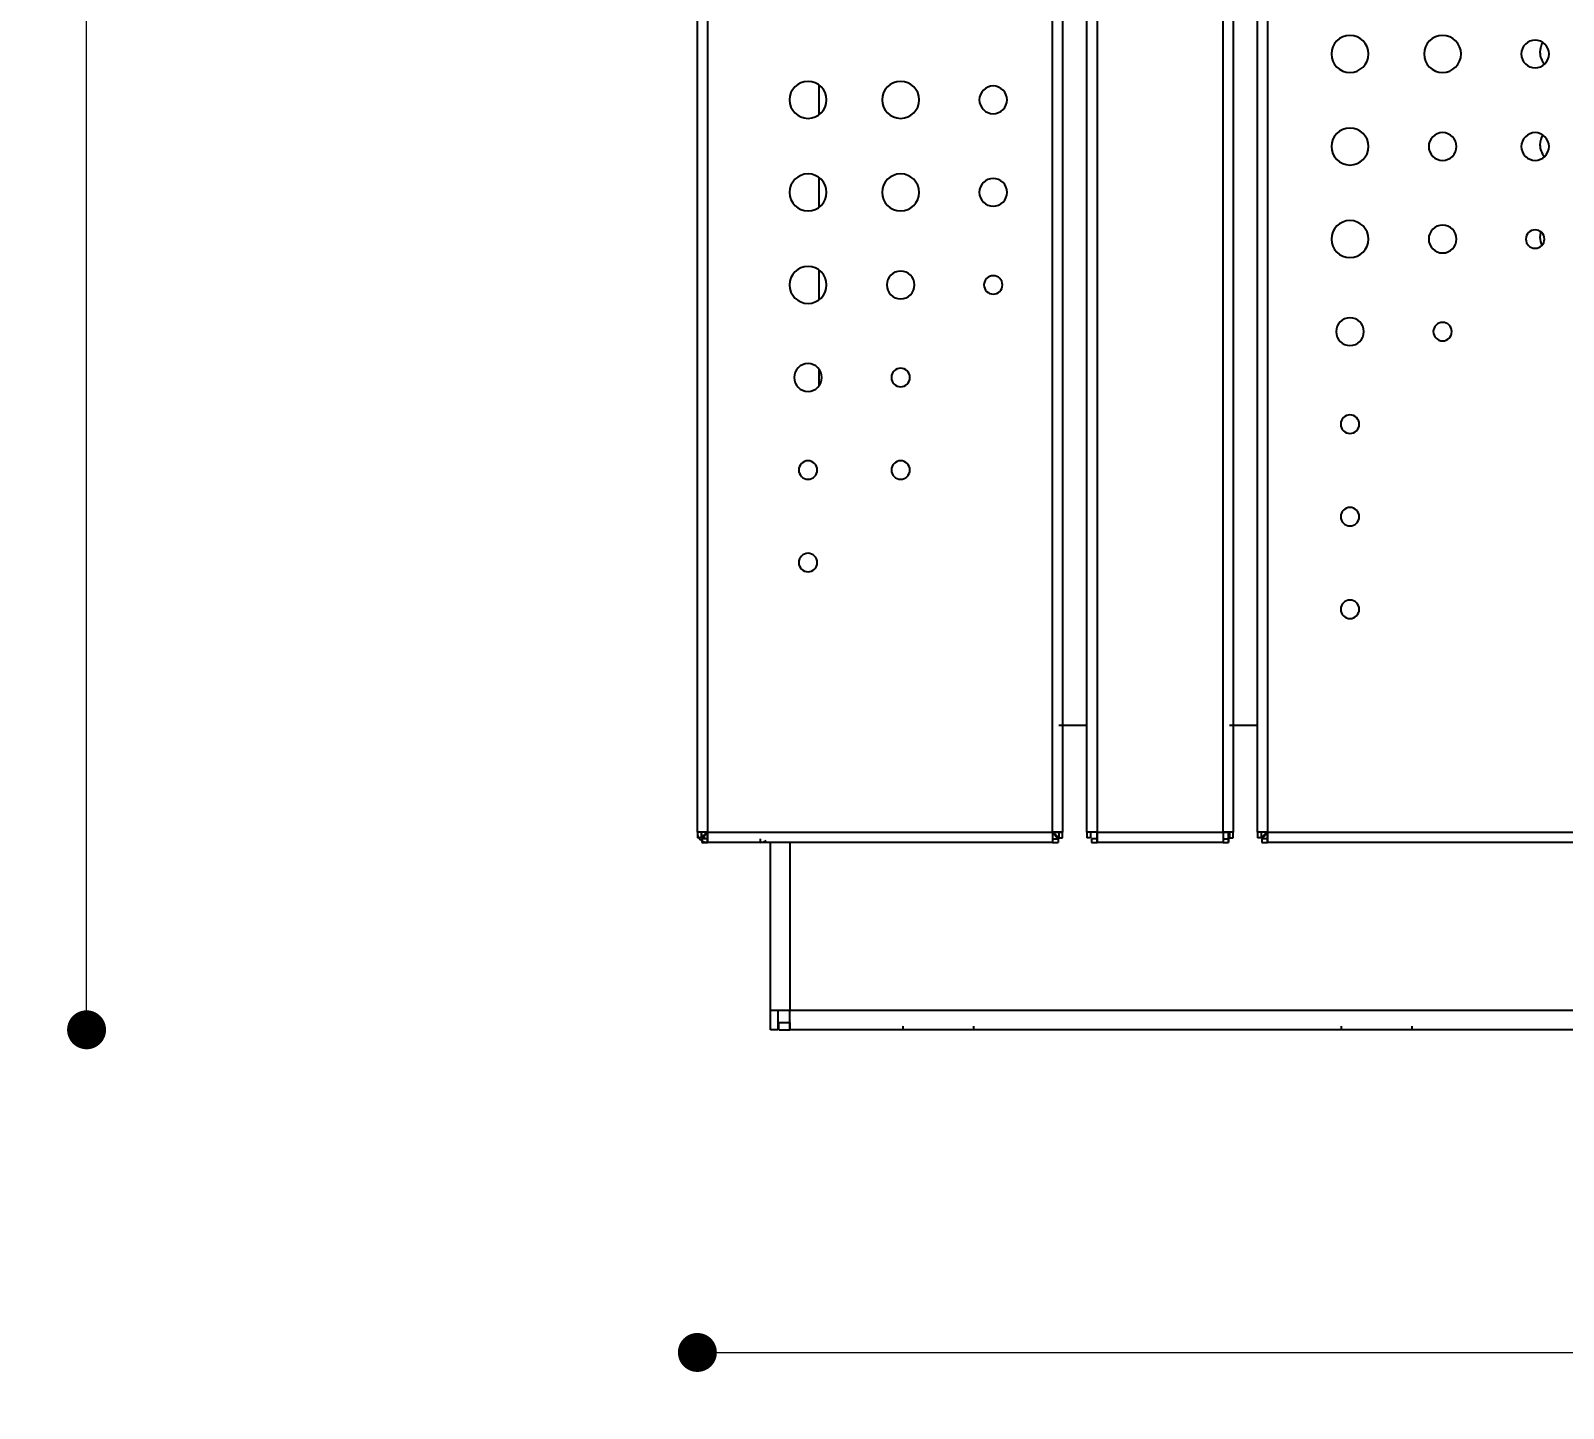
# Model space of a CAD drawing. Header units: millimetres. Extents: x 10366 to 18985, y 24538 to 29685.
# Drawn here: x 16607 to 17236, y 27164 to 27730 of the extents above; entities that cross this region are included whole.
import ezdxf

# ---------------------------------------------------------------- set-up
doc = ezdxf.new("R2010")
doc.units = ezdxf.units.MM
doc.header["$LTSCALE"] = 3
doc.layers.add('DomyÅ›lny', color=7, linetype='Continuous')
doc.styles.get("Standard").update_dxf_attribs({"font": 'arial.ttf'})
doc.dimstyles.new('MATEUSZ', dxfattribs={"dimtxt": 35, "dimasz": 16, "dimexe": 0.18, "dimexo": 0.0625, "dimgap": 0.09, "dimtad": 0, "dimdec": 0, "dimdsep": 46, "dimtxsty": 'Standard', "dimblk": 'DOT', "dimcen": 0.09, "dimse1": 1, "dimse2": 1, "dimadec": 0, "dimazin": 0, "dimtfac": 1, "dimtdec": 0, "dimtofl": 0, "dimtmove": 0, "dimatfit": 3, "dimfxl": 1, "dimtolj": 1, "dimtzin": 0, "dimlwd": 9, "dimlwe": 9, "dimarcsym": 0})

# ---------------------------------------------------------------- blocks, each defined once
blk = doc.blocks.new('_Dot')
at = {"color": 0, "linetype": 'ByBlock', "lineweight": -2}
blk.add_line((-0.5, 0), (-1, 0), dxfattribs=at)
at = {"color": 0, "linetype": 'ByBlock', "const_width": 0.5}
blk.add_lwpolyline([(-0.25, 0, 1), (0.25, 0, 1)], format="xyb", close=True, dxfattribs=at)
blk = doc.blocks.new('*D24')
at = {"color": 0, "lineweight": 9, "transparency": 16777216}
for p, q in [((16629.69, 28275.46), (16629.69, 27844.04)), ((16629.69, 27335.46), (16629.69, 27766.89))]:
    blk.add_line(p, q, dxfattribs=at)
at = {"layer": 'Defpoints', "color": 0, "transparency": 16777216}
for p in [(16629.69, 28291.46), (16890.48, 28291.46), (16910.55, 27319.46)]:
    blk.add_point(p, dxfattribs=at)
at = {"color": 0, "lineweight": 9, "transparency": 16777216, "xscale": 16, "yscale": 16, "zscale": 16}
for p, rotation in [((16629.69, 28291.46), 90), ((16629.69, 27319.46), 270)]:
    blk.add_blockref('_Dot', p, dxfattribs=dict(at, rotation=rotation))
at = {"color": 0, "transparency": 16777216, "insert": (16629.69, 27805.46), "char_height": 35, "attachment_point": 5, "rotation": 90}
blk.add_mtext('\\A1;972', dxfattribs=at)
blk = doc.blocks.new('*D26')
at = {"color": 0, "lineweight": 9, "transparency": 16777216}
for p, q in [((16896.55, 27186.9), (17369.91, 27186.9)), ((17944.55, 27186.9), (17471.19, 27186.9))]:
    blk.add_line(p, q, dxfattribs=at)
at = {"layer": 'Defpoints', "color": 0, "transparency": 16777216}
for p in [(16880.55, 27400.59), (17960.55, 27398.32), (17960.55, 27186.9)]:
    blk.add_point(p, dxfattribs=at)
at = {"color": 0, "lineweight": 9, "transparency": 16777216, "xscale": 16, "yscale": 16, "zscale": 16, "rotation": 180}
blk.add_blockref('_Dot', (16880.55, 27186.9), dxfattribs=at)
at = {"color": 0, "lineweight": 9, "transparency": 16777216, "xscale": 16, "yscale": 16, "zscale": 16}
blk.add_blockref('_Dot', (17960.55, 27186.9), dxfattribs=at)
at = {"color": 0, "transparency": 16777216, "insert": (17420.55, 27186.9), "char_height": 35, "attachment_point": 5}
blk.add_mtext('\\A1;1080', dxfattribs=at)

msp = doc.modelspace()

# ---------------------------------------------------------------- linework, layer by layer
at = {"layer": 'DomyÅ›lny'}
for p, q in [((16880.55, 27400.59), (16880.55, 28097.33)), ((16884.68, 28097.33), (16884.68, 27400.59)), ((17026.42, 27400.59), (17026.42, 28097.33)), ((17030.55, 28097.33), (17030.55, 27400.59)), ((17040.55, 27400.59), (17040.55, 28097.33)), ((17044.68, 28097.33), (17044.68, 27400.59)), ((17096.42, 27400.59), (17096.42, 28097.33)), ((17100.55, 28097.33), (17100.55, 27400.59)), ((17110.55, 27400.59), (17110.55, 28097.33)), ((17114.68, 28097.33), (17114.68, 27400.59)), ((16930.55, 27695.43), (16930.55, 27707.61)), ((16930.55, 27657.41), (16930.55, 27669.59)), ((16930.55, 27619.39), (16930.55, 27631.56)), ((16930.55, 27584.02), (16930.55, 27590.88)), ((17040.55, 27444.46), (17029.05, 27444.46)), ((17110.55, 27444.46), (17099.05, 27444.46)), ((16880.55, 27400.59), (16880.55, 27398.32)), ((16882.05, 27400.59), (16880.55, 27400.59)), ((16882.05, 27398.32), (16880.55, 27398.32)), ((16882.05, 27400.59), (16882.05, 27398.32)), ((16882.4, 27397.96), (16882.4, 27396.46)), ((16884.68, 27397.96), (16882.4, 27397.96)), ((16882.4, 27396.46), (16884.68, 27396.46)), ((16910.83, 27396.46), (16882.4, 27396.46)), ((16884.68, 27400.59), (17026.42, 27400.59)), ((16884.68, 27397.96), (16884.68, 27396.46)), ((17026.42, 27396.46), (16884.68, 27396.46)), ((16906.42, 27396.46), (16906.42, 27397.96)), ((16910.55, 27327.48), (16910.55, 27396.46)), ((16918.57, 27396.46), (16918.57, 27327.48)), ((17026.42, 27397.96), (17026.42, 27396.46)), ((17026.42, 27397.96), (17028.7, 27397.96)), ((17026.42, 27396.46), (17028.7, 27396.46)), ((17028.7, 27397.96), (17028.7, 27396.46)), ((17029.05, 27400.59), (17030.55, 27400.59)), ((17029.05, 27400.59), (17029.05, 27398.32)), ((17029.05, 27398.32), (17030.55, 27398.32)), ((17030.55, 27398.32), (17030.55, 27400.59)), ((17042.05, 27400.59), (17040.55, 27400.59)), ((17040.55, 27400.59), (17040.55, 27398.32)), ((17042.05, 27398.32), (17040.55, 27398.32)), ((17042.05, 27400.59), (17042.05, 27398.32)), ((17044.68, 27397.96), (17042.4, 27397.96)), ((17042.4, 27397.96), (17042.4, 27396.46)), ((17042.4, 27396.46), (17044.68, 27396.46)), ((17044.68, 27400.59), (17096.42, 27400.59)), ((17044.68, 27397.96), (17044.68, 27396.46)), ((17096.42, 27396.46), (17044.68, 27396.46)), ((17096.42, 27397.96), (17098.7, 27397.96)), ((17096.42, 27397.96), (17096.42, 27396.46)), ((17096.42, 27396.46), (17098.7, 27396.46)), ((17098.7, 27397.96), (17098.7, 27396.46)), ((17099.05, 27400.59), (17099.05, 27398.32)), ((17099.05, 27398.32), (17100.55, 27398.32)), ((17100.55, 27398.32), (17100.55, 27400.59)), ((17110.55, 27400.59), (17110.55, 27398.32)), ((17112.05, 27400.59), (17110.55, 27400.59)), ((17112.05, 27398.32), (17110.55, 27398.32)), ((17112.05, 27400.59), (17112.05, 27398.32)), ((17112.4, 27397.96), (17112.4, 27396.46)), ((17114.68, 27397.96), (17112.4, 27397.96)), ((17112.4, 27396.46), (17114.68, 27396.46)), ((17114.68, 27400.59), (17376.42, 27400.59)), ((17114.68, 27397.96), (17114.68, 27396.46)), ((17376.42, 27396.46), (17114.68, 27396.46)), ((16910.55, 27319.46), (16910.55, 27327.48)), ((16913.55, 27327.48), (16913.55, 27319.46)), ((16918.57, 27321.23), (16918.57, 27327.48)), ((16918.57, 27327.48), (17922.53, 27327.48)), ((16913.55, 27319.46), (16910.55, 27319.46)), ((16914.05, 27322.46), (16918.57, 27322.46)), ((16914.05, 27319.46), (16914.05, 27322.46)), ((16914.05, 27319.46), (16918.57, 27319.46)), ((16918.57, 27322.46), (16918.57, 27319.46)), ((17922.53, 27319.46), (16918.57, 27319.46))]:
    msp.add_line(p, q, dxfattribs=at)
for points in [[(16884.68, 27400.59, 0), (16880.55, 27400.59, 0)], [(16884.68, 27400.95, 0), (16882.05, 27398.32, 0)], [(16884.68, 27400.59, 0), (16882.05, 27400.59, 0)], [(16885.03, 27400.59, 0), (16882.4, 27397.96, 0)], [(16884.68, 27396.46, 0), (16884.68, 27396.46, 0), (16884.68, 27396.46, 0), (16884.68, 27396.46, 0), (16884.68, 27396.46, 0), (16884.68, 27396.46, 0), (16884.68, 27396.46, 0), (16884.68, 27396.46, 0), (16884.68, 27396.46, 0), (16884.68, 27396.46, 0), (16884.68, 27396.46, 0), (16884.68, 27396.46, 0), (16884.68, 27396.47, 0), (16884.68, 27396.47, 0), (16884.68, 27396.5, 0), (16884.68, 27396.6, 0), (16884.68, 27397.64, 0), (16884.68, 27400.59, 0)], [(16884.68, 27400.59, 0), (16884.68, 27397.96, 0)], [(17026.07, 27400.59, 0), (17028.7, 27397.96, 0)], [(17026.42, 27400.95, 0), (17029.05, 27398.32, 0)], [(17026.42, 27400.59, 0), (17026.42, 27397.96, 0)], [(17026.42, 27400.59, 0), (17026.42, 27396.46, 0)], [(17030.55, 27400.59, 0), (17030.55, 27400.59, 0), (17030.55, 27400.59, 0), (17030.55, 27400.59, 0), (17030.55, 27400.59, 0), (17030.55, 27400.59, 0), (17030.55, 27400.59, 0), (17030.55, 27400.59, 0), (17030.55, 27400.59, 0), (17030.55, 27400.59, 0), (17030.55, 27400.59, 0), (17030.55, 27400.59, 0), (17030.55, 27400.59, 0), (17030.54, 27400.59, 0), (17030.52, 27400.59, 0), (17030.43, 27400.59, 0), (17030.04, 27400.59, 0), (17026.42, 27400.59, 0)], [(17026.42, 27400.59, 0), (17029.05, 27400.59, 0)], [(17044.68, 27400.59, 0), (17040.55, 27400.59, 0)], [(17044.68, 27400.59, 0), (17042.05, 27400.59, 0)], [(17044.68, 27396.46, 0), (17044.68, 27396.46, 0), (17044.68, 27396.46, 0), (17044.68, 27396.46, 0), (17044.68, 27396.46, 0), (17044.68, 27396.46, 0), (17044.68, 27396.46, 0), (17044.68, 27396.46, 0), (17044.68, 27396.46, 0), (17044.68, 27396.46, 0), (17044.68, 27396.46, 0), (17044.68, 27396.46, 0), (17044.68, 27396.47, 0), (17044.68, 27396.47, 0), (17044.68, 27396.5, 0), (17044.68, 27396.6, 0), (17044.68, 27397.64, 0), (17044.68, 27400.59, 0)], [(17044.68, 27400.59, 0), (17044.68, 27397.96, 0)], [(17096.42, 27400.59, 0), (17096.42, 27396.46, 0)], [(17096.42, 27400.59, 0), (17096.42, 27397.96, 0)], [(17096.42, 27400.59, 0), (17099.05, 27400.59, 0)], [(17100.55, 27400.59, 0), (17100.55, 27400.59, 0), (17100.55, 27400.59, 0), (17100.55, 27400.59, 0), (17100.55, 27400.59, 0), (17100.55, 27400.59, 0), (17100.55, 27400.59, 0), (17100.55, 27400.59, 0), (17100.55, 27400.59, 0), (17100.55, 27400.59, 0), (17100.55, 27400.59, 0), (17100.55, 27400.59, 0), (17100.55, 27400.59, 0), (17100.54, 27400.59, 0), (17100.52, 27400.59, 0), (17100.43, 27400.59, 0), (17100.04, 27400.59, 0), (17096.42, 27400.59, 0)], [(17098.7, 27400.59, 0), (17098.7, 27397.96, 0)], [(17098.7, 27396.46, 0), (17098.7, 27396.46, 0), (17098.7, 27396.46, 0), (17098.7, 27396.46, 0), (17098.7, 27396.46, 0), (17098.7, 27396.46, 0), (17098.7, 27396.46, 0), (17098.7, 27396.46, 0), (17098.7, 27396.46, 0), (17098.7, 27396.46, 0), (17098.7, 27396.46, 0), (17098.7, 27396.46, 0), (17098.7, 27396.47, 0), (17098.7, 27396.47, 0), (17098.7, 27396.49, 0), (17098.7, 27396.58, 0), (17098.7, 27396.97, 0), (17098.7, 27400.59, 0)], [(17114.68, 27400.59, 0), (17110.55, 27400.59, 0)], [(17114.68, 27400.95, 0), (17112.05, 27398.32, 0)], [(17114.68, 27400.59, 0), (17112.05, 27400.59, 0)], [(17115.03, 27400.59, 0), (17112.4, 27397.96, 0)], [(17114.68, 27400.59, 0), (17114.68, 27397.96, 0)], [(17114.68, 27396.46, 0), (17114.68, 27396.46, 0), (17114.68, 27396.46, 0), (17114.68, 27396.46, 0), (17114.68, 27396.46, 0), (17114.68, 27396.46, 0), (17114.68, 27396.46, 0), (17114.68, 27396.46, 0), (17114.68, 27396.46, 0), (17114.68, 27396.46, 0), (17114.68, 27396.46, 0), (17114.68, 27396.46, 0), (17114.68, 27396.47, 0), (17114.68, 27396.47, 0), (17114.68, 27396.5, 0), (17114.68, 27396.6, 0), (17114.68, 27397.64, 0), (17114.68, 27400.59, 0)], [(16910.55, 27327.48, 0), (16910.55, 27327.48, 0), (16910.55, 27327.48, 0), (16910.55, 27327.48, 0), (16910.55, 27327.48, 0), (16910.55, 27327.48, 0), (16910.55, 27327.48, 0), (16910.55, 27327.48, 0), (16910.55, 27327.48, 0), (16910.55, 27327.48, 0), (16910.55, 27327.48, 0), (16910.55, 27327.48, 0), (16910.56, 27327.48, 0), (16910.61, 27327.48, 0), (16910.78, 27327.48, 0), (16911.54, 27327.48, 0), (16918.57, 27327.48, 0)], [(16918.57, 27321.23, 0), (16918.57, 27327.48, 0)], [(16918.57, 27319.46, 0), (16918.57, 27319.46, 0), (16918.57, 27319.46, 0), (16918.57, 27319.46, 0), (16918.57, 27319.46, 0), (16918.57, 27319.46, 0), (16918.57, 27319.46, 0), (16918.57, 27319.46, 0), (16918.57, 27319.46, 0), (16918.57, 27319.46, 0), (16918.57, 27319.46, 0), (16918.57, 27319.47, 0), (16918.57, 27319.47, 0), (16918.57, 27319.51, 0), (16918.57, 27319.65, 0), (16918.57, 27321.23, 0)], [(16965.05, 27319.46, 0), (16965.05, 27319.46, 0), (16965.05, 27319.46, 0), (16965.05, 27319.46, 0), (16965.05, 27319.46, 0), (16965.05, 27319.46, 0), (16965.05, 27319.46, 0), (16965.05, 27319.46, 0), (16965.05, 27319.46, 0), (16965.05, 27319.46, 0), (16965.05, 27319.46, 0), (16965.05, 27319.46, 0), (16965.05, 27319.46, 0), (16965.05, 27319.47, 0), (16965.05, 27319.47, 0), (16965.05, 27319.5, 0), (16965.05, 27319.61, 0), (16965.05, 27320.08, 0), (16965.05, 27320.93, 0)], [(16994.05, 27319.46, 0), (16994.05, 27319.46, 0), (16994.05, 27319.46, 0), (16994.05, 27319.46, 0), (16994.05, 27319.46, 0), (16994.05, 27319.46, 0), (16994.05, 27319.46, 0), (16994.05, 27319.46, 0), (16994.05, 27319.46, 0), (16994.05, 27319.46, 0), (16994.05, 27319.46, 0), (16994.05, 27319.46, 0), (16994.05, 27319.46, 0), (16994.05, 27319.47, 0), (16994.05, 27319.47, 0), (16994.05, 27319.5, 0), (16994.05, 27319.61, 0), (16994.05, 27320.08, 0), (16994.05, 27320.93, 0)], [(17145.05, 27319.46, 0), (17145.05, 27319.46, 0), (17145.05, 27319.46, 0), (17145.05, 27319.46, 0), (17145.05, 27319.46, 0), (17145.05, 27319.46, 0), (17145.05, 27319.46, 0), (17145.05, 27319.46, 0), (17145.05, 27319.46, 0), (17145.05, 27319.46, 0), (17145.05, 27319.46, 0), (17145.05, 27319.46, 0), (17145.05, 27319.46, 0), (17145.05, 27319.47, 0), (17145.05, 27319.47, 0), (17145.05, 27319.5, 0), (17145.05, 27319.61, 0), (17145.05, 27320.08, 0), (17145.05, 27320.93, 0)], [(17174.05, 27319.46, 0), (17174.05, 27319.46, 0), (17174.05, 27319.46, 0), (17174.05, 27319.46, 0), (17174.05, 27319.46, 0), (17174.05, 27319.46, 0), (17174.05, 27319.46, 0), (17174.05, 27319.46, 0), (17174.05, 27319.46, 0), (17174.05, 27319.46, 0), (17174.05, 27319.46, 0), (17174.05, 27319.46, 0), (17174.05, 27319.46, 0), (17174.05, 27319.47, 0), (17174.05, 27319.47, 0), (17174.05, 27319.5, 0), (17174.05, 27319.61, 0), (17174.05, 27320.08, 0), (17174.05, 27320.93, 0)]]:
    msp.add_polyline3d(points, dxfattribs=at)
for centre, radius, start, end in [((17148.57, 27720.36), 7.6, 0, 180), ((17148.57, 27720.36), 7.6, 0, 180), ((17186.6, 27720.36), 7.6, 0, 180), ((17186.6, 27720.36), 7.6, 0, 180), ((17224.62, 27720.36), 5.7, 0, 180), ((17224.62, 27720.36), 5.7, 0, 180), ((17234.2, 27721.12), 7.6, 148.14652, 180), ((17234.2, 27721.12), 7.6, 148.14652, 180), ((17148.57, 27720.36), 7.6, 180, 0), ((17148.57, 27720.36), 7.6, 180, 0), ((17186.6, 27720.36), 7.6, 180, 0), ((17186.6, 27720.36), 7.6, 180, 0), ((17224.62, 27720.36), 5.7, 180, 0), ((17224.62, 27720.36), 5.7, 180, 0), ((17234.2, 27721.12), 7.6, 180, 220.92849), ((17234.2, 27721.12), 7.6, 180, 220.92849), ((16925.99, 27701.52), 7.6, 0, 180), ((16925.99, 27701.52), 7.6, 0, 180), ((16964.02, 27701.52), 7.6, 360, 180), ((16964.02, 27701.52), 7.6, 0, 180), ((17002.04, 27701.52), 5.7, 360, 180), ((17002.04, 27701.52), 5.7, 0, 180), ((16925.99, 27701.52), 7.6, 180, 0), ((16925.99, 27701.52), 7.6, 180, 360), ((16964.02, 27701.52), 7.6, 180, 0), ((16964.02, 27701.52), 7.6, 180, 0), ((17002.04, 27701.52), 5.7, 180, 0), ((17002.04, 27701.52), 5.7, 180, 0), ((17148.57, 27682.34), 7.6, 0, 180), ((17148.57, 27682.34), 7.6, 0, 180), ((17186.6, 27682.34), 5.7, 0, 180), ((17186.6, 27682.34), 5.7, 0, 180), ((17224.62, 27682.34), 5.7, 0, 180), ((17224.62, 27682.34), 5.7, 0, 180), ((17234.2, 27683.1), 7.6, 148.14652, 180), ((17234.2, 27683.1), 7.6, 148.14652, 180), ((17148.57, 27682.34), 7.6, 180, 0), ((17148.57, 27682.34), 7.6, 180, 0), ((17186.6, 27682.34), 5.7, 180, 0), ((17186.6, 27682.34), 5.7, 180, 0), ((17224.62, 27682.34), 5.7, 180, 0), ((17224.62, 27682.34), 5.7, 180, 0), ((17234.2, 27683.1), 7.6, 180, 220.92849), ((17234.2, 27683.1), 7.6, 180, 220.92849), ((16925.99, 27663.5), 7.6, 0, 180), ((16925.99, 27663.5), 7.6, 0, 180), ((16964.02, 27663.5), 7.6, 0, 180), ((16964.02, 27663.5), 7.6, 0, 180), ((17002.04, 27663.5), 5.7, 0, 180), ((17002.04, 27663.5), 5.7, 360, 180), ((16925.99, 27663.5), 7.6, 180, 0), ((16925.99, 27663.5), 7.6, 180, 0), ((16964.02, 27663.5), 7.6, 180, 0), ((16964.02, 27663.5), 7.6, 180, 0), ((17002.04, 27663.5), 5.7, 180, 0), ((17002.04, 27663.5), 5.7, 180, 360), ((17148.57, 27644.32), 7.6, 0, 180), ((17148.57, 27644.32), 7.6, 0, 180), ((17186.6, 27644.32), 5.7, 0, 180), ((17186.6, 27644.32), 5.7, 0, 180), ((17224.62, 27644.32), 3.8, 0, 180), ((17224.62, 27644.32), 3.8, 360, 180), ((17234.2, 27645.08), 7.6, 162.75864, 180), ((17234.2, 27645.08), 7.6, 162.75864, 180), ((17148.57, 27644.32), 7.6, 180, 0), ((17148.57, 27644.32), 7.6, 180, 0), ((17186.6, 27644.32), 5.7, 180, 0), ((17186.6, 27644.32), 5.7, 180, 0), ((17224.62, 27644.32), 3.8, 180, 0), ((17224.62, 27644.32), 3.8, 180, 0), ((17234.2, 27645.08), 7.6, 180, 206.31637), ((17234.2, 27645.08), 7.6, 180, 206.31637), ((16925.99, 27625.48), 7.6, 0, 180), ((16925.99, 27625.48), 7.6, 360, 180), ((16964.02, 27625.48), 5.7, 0, 180), ((16964.02, 27625.48), 5.7, 0, 180), ((17002.04, 27625.48), 3.8, 0, 180), ((17002.04, 27625.48), 3.8, 0, 180), ((16925.99, 27625.48), 7.6, 180, 0), ((16925.99, 27625.48), 7.6, 180, 360), ((16964.02, 27625.48), 5.7, 180, 0), ((16964.02, 27625.48), 5.7, 180, 0), ((17002.04, 27625.48), 3.8, 180, 0), ((17002.04, 27625.48), 3.8, 180, 360), ((17148.57, 27606.29), 5.7, 0, 180), ((17148.57, 27606.29), 5.7, 0, 180), ((17186.6, 27606.29), 3.8, 0, 180), ((17186.6, 27606.29), 3.8, 0, 180), ((17148.57, 27606.29), 5.7, 180, 0), ((17148.57, 27606.29), 5.7, 180, 0), ((17186.6, 27606.29), 3.8, 180, 0), ((17186.6, 27606.29), 3.8, 180, 0), ((16925.99, 27587.45), 5.7, 0, 180), ((16925.99, 27587.45), 5.7, 0, 180), ((16964.02, 27587.45), 3.8, 360, 180), ((16964.02, 27587.45), 3.8, 0, 180), ((16925.99, 27587.45), 5.7, 180, 0), ((16925.99, 27587.45), 5.7, 180, 0), ((16964.02, 27587.45), 3.8, 180, 0), ((16964.02, 27587.45), 3.8, 180, 0), ((17148.57, 27568.27), 3.8, 0, 180), ((17148.57, 27568.27), 3.8, 360, 180), ((17148.57, 27568.27), 3.8, 180, 0), ((17148.57, 27568.27), 3.8, 180, 0), ((16925.99, 27549.43), 3.8, 0, 180), ((16925.99, 27549.43), 3.8, 0, 180), ((16964.02, 27549.43), 3.8, 0, 180), ((16964.02, 27549.43), 3.8, 0, 180), ((16925.99, 27549.43), 3.8, 180, 360), ((16925.99, 27549.43), 3.8, 180, 360), ((16964.02, 27549.43), 3.8, 180, 0), ((16964.02, 27549.43), 3.8, 180, 0), ((17148.57, 27530.25), 3.8, 0, 180), ((17148.57, 27530.25), 3.8, 0, 180), ((17148.57, 27530.25), 3.8, 180, 0), ((17148.57, 27530.25), 3.8, 180, 0), ((16925.99, 27511.41), 3.8, 360, 180), ((16925.99, 27511.41), 3.8, 0, 180), ((16925.99, 27511.41), 3.8, 180, 360), ((16925.99, 27511.41), 3.8, 180, 0), ((17148.57, 27492.22), 3.8, 0, 180), ((17148.57, 27492.22), 3.8, 0, 180), ((17148.57, 27492.22), 3.8, 180, 0), ((17148.57, 27492.22), 3.8, 180, 0), ((16884.68, 27400.59), 4.13, 180, 206.77183), ((16884.68, 27400.59), 4.13, 212.84984, 270), ((16884.68, 27400.59), 2.63, 180, 270), ((16906.42, 27400.59), 4.13, 270, 305.60607)]:
    msp.add_arc(centre, radius, start, end, dxfattribs=at)

# ---------------------------------------------------------------- dimensions: what is measured, and where the dimension line sits
dim = msp.add_linear_dim(base=(16629.69, 28291.46), p1=(16910.55, 27319.46), p2=(16890.48, 28291.46), angle=90, dimstyle='MATEUSZ')
dim.commit()
dim.dimension.update_dxf_attribs({"geometry": '*D24', "text_midpoint": (16629.69, 27805.46)})
dim = msp.add_linear_dim(base=(17960.55, 27186.9), p1=(16880.55, 27400.59), p2=(17960.55, 27398.32), dimstyle='MATEUSZ')
dim.commit()
dim.dimension.update_dxf_attribs({"geometry": '*D26', "text_midpoint": (17420.55, 27186.9)})

doc.saveas('drawing.dxf')
